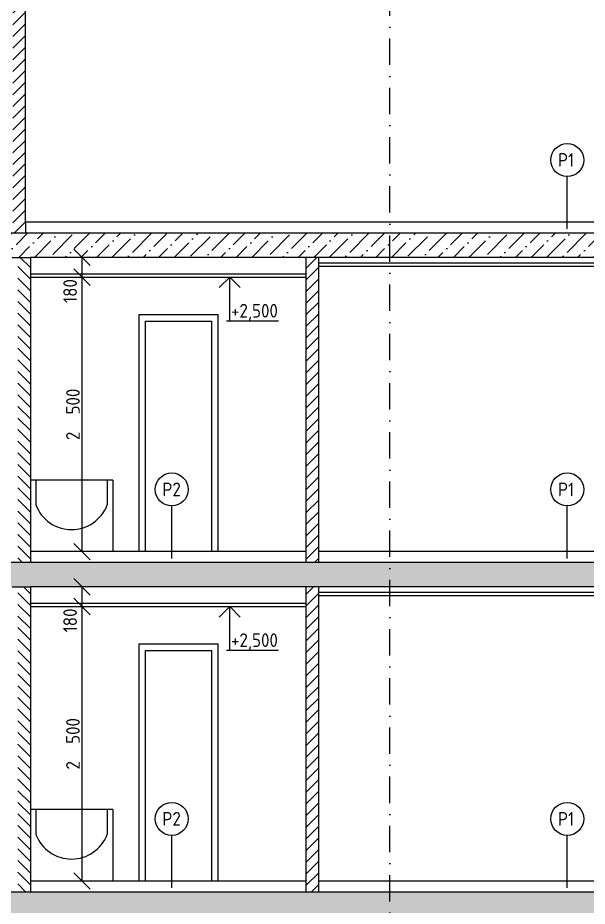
# Model space of a CAD drawing. Extents: x 3792242 to 5145247, y -1546315 to -1031918.
# Drawn here: x 3941164 to 3946353, y -1532873 to -1524782 of the extents above; entities that cross this region are included whole.
import ezdxf

# ---------------------------------------------------------------- set-up
doc = ezdxf.new("R2010")
doc.units = 0
doc.header["$MEASUREMENT"] = 0
doc.linetypes.add('BODKOCIARKOVANA_3', pattern=[5.6, 3, -1.3, 0, -1.3])
doc.layers.get('0').update_dxf_attribs({"linetype": 'CONTINUOUS'})
doc.layers.get('Defpoints').update_dxf_attribs({"color": 61, "linetype": 'CONTINUOUS'})
for name, color, linetype in [('DVERE', 45, 'CONTINUOUS'), ('KÓTY', 4, 'CONTINUOUS'), ('MÚRY', 1, 'CONTINUOUS'), ('OKNÁ', 143, 'CONTINUOUS'), ('osi', 253, 'CONTINUOUS'), ('TENKÁ', 7, 'CONTINUOUS'), ('ZARIADOVACIE', 144, 'CONTINUOUS'), ('ŠRAFY', 82, 'CONTINUOUS'), ('šrafy-múry', 8, 'CONTINUOUS')]:
    doc.layers.add(name, color=color, linetype=linetype)
doc.styles.add('STYLE1', font='isocp.shx')
doc.dimstyles.new('STANDARD-50', dxfattribs={"dimtxt": 125, "dimasz": 150, "dimexe": 10, "dimexo": 200, "dimgap": 20, "dimtad": 1, "dimdsep": 46, "dimlunit": 6, "dimtxsty": 'STYLE1', "dimblk1": 'OBLIQUE', "dimblk2": 'OBLIQUE', "dimsah": 1, "dimcen": 2.5, "dimse1": 1, "dimse2": 1, "dimadec": 0, "dimazin": 0, "dimtfac": 1, "dimtmove": 1, "dimatfit": 3, "dimldrblk": 'OBLIQUE', "dimfxl": 1, "dimtolj": 1, "dimtzin": 0, "dimarcsym": 0})
pattern_1 = [(45, (583922, 6000), (-53.0330086, 53.0330086), [])]
pattern_2 = [(45, (0, 6000), (53.0330086, 194.4543648), [250, -50, 0, -50])]

# ---------------------------------------------------------------- blocks, each defined once
blk = doc.blocks.new('_OBLIQUE')
at = {"color": 0, "linetype": 'ByBlock'}
blk.add_line((-0.5, -0.5), (0.5, 0.5), dxfattribs=at)
blk = doc.blocks.new('*D32089')
at = {"layer": 'Defpoints', "color": 0}
for p in [(3941497.5, -1530143.8), (3941749.5, -1530143.8), (3941497.5, -1532643.8)]:
    blk.add_point(p, dxfattribs=at)
at = {"layer": 'KÓTY', "color": 0, "lineweight": -2, "ltscale": 0.25}
blk.add_line((3941749.5, -1532643.8), (3941749.5, -1530143.8), dxfattribs=at)
at = {"layer": 'KÓTY', "color": 0, "linetype": 'ByBlock', "lineweight": -2, "xscale": 150, "yscale": 150, "zscale": 150}
for p, rotation in [((3941749.5, -1530143.8), 90), ((3941749.5, -1532643.8), 270)]:
    blk.add_blockref('_OBLIQUE', p, dxfattribs=dict(at, rotation=rotation))
at = {"layer": 'KÓTY', "color": 0, "insert": (3941667, -1531393.8), "char_height": 125, "attachment_point": 5, "rotation": 90, "style": 'STYLE1'}
blk.add_mtext('\\A1;2ﾠ500', dxfattribs=at)
blk = doc.blocks.new('*D32090')
at = {"layer": 'Defpoints', "color": 0}
for p in [(3941749.5, -1529963.8), (3941749.5, -1529963.8), (3941749.5, -1530143.8)]:
    blk.add_point(p, dxfattribs=at)
at = {"layer": 'KÓTY', "color": 0, "lineweight": -2, "ltscale": 0.25}
blk.add_line((3941749.5, -1530143.8), (3941749.5, -1529963.8), dxfattribs=at)
at = {"layer": 'KÓTY', "color": 0, "linetype": 'ByBlock', "lineweight": -2, "xscale": 150, "yscale": 150, "zscale": 150}
for p, rotation in [((3941749.5, -1529963.8), 90), ((3941749.5, -1530143.8), 270)]:
    blk.add_blockref('_OBLIQUE', p, dxfattribs=dict(at, rotation=rotation))
at = {"layer": 'KÓTY', "color": 0, "insert": (3941641, -1530270.5), "char_height": 125, "attachment_point": 5, "rotation": 90, "style": 'STYLE1'}
blk.add_mtext('\\A1;180', dxfattribs=at)
blk = doc.blocks.new('*D32091')
at = {"layer": 'Defpoints', "color": 0}
for p in [(3941497.5, -1527143.8), (3941749.5, -1527143.8), (3941497.5, -1529643.8)]:
    blk.add_point(p, dxfattribs=at)
at = {"layer": 'KÓTY', "color": 0, "lineweight": -2, "ltscale": 0.25}
blk.add_line((3941749.5, -1529643.8), (3941749.5, -1527143.8), dxfattribs=at)
at = {"layer": 'KÓTY', "color": 0, "linetype": 'ByBlock', "lineweight": -2, "xscale": 150, "yscale": 150, "zscale": 150}
for p, rotation in [((3941749.5, -1527143.8), 90), ((3941749.5, -1529643.8), 270)]:
    blk.add_blockref('_OBLIQUE', p, dxfattribs=dict(at, rotation=rotation))
at = {"layer": 'KÓTY', "color": 0, "insert": (3941667, -1528393.8), "char_height": 125, "attachment_point": 5, "rotation": 90, "style": 'STYLE1'}
blk.add_mtext('\\A1;2ﾠ500', dxfattribs=at)
blk = doc.blocks.new('*D32092')
at = {"layer": 'Defpoints', "color": 0}
for p in [(3941749.5, -1526963.8), (3941749.5, -1526963.8), (3941749.5, -1527143.8)]:
    blk.add_point(p, dxfattribs=at)
at = {"layer": 'KÓTY', "color": 0, "lineweight": -2, "ltscale": 0.25}
blk.add_line((3941749.5, -1527143.8), (3941749.5, -1526963.8), dxfattribs=at)
at = {"layer": 'KÓTY', "color": 0, "linetype": 'ByBlock', "lineweight": -2, "xscale": 150, "yscale": 150, "zscale": 150}
for p, rotation in [((3941749.5, -1526963.8), 90), ((3941749.5, -1527143.8), 270)]:
    blk.add_blockref('_OBLIQUE', p, dxfattribs=dict(at, rotation=rotation))
at = {"layer": 'KÓTY', "color": 0, "insert": (3941641, -1527270.5), "char_height": 125, "attachment_point": 5, "rotation": 90, "style": 'STYLE1'}
blk.add_mtext('\\A1;180', dxfattribs=at)

msp = doc.modelspace()

# ---------------------------------------------------------------- hatches: boundary and pattern name
at = {"layer": 'ŠRAFY', "ltscale": 0.25}
h = msp.add_hatch(dxfattribs=at)
h.set_pattern_fill('ANSI31', color=256, scale=600, style=0)
h.set_pattern_definition([(45, (584337.5, 6000), (-53.0330086, 53.0330086), [])])
h.paths.add_polyline_path([(3941234, -1526743.77), (3941234, -1526643.77), (3941234, -1523913.77), (3941119, -1523913.77), (3941119, -1526643.77), (3941119, -1526743.77)])
h = msp.add_hatch(dxfattribs=at)
h.set_pattern_fill('ANSI31', color=256, scale=600, angle=90, style=0)
h.set_pattern_definition([(135, (-2904913.184, 222662.926), (-53.0330086, -53.0330086), [])])
h.paths.add_polyline_path([(3941164, -1529743.77), (3941164, -1529643.77), (3941164, -1526963.77), (3941279, -1526963.77), (3941279, -1529643.77), (3941279, -1529743.77)])
h = msp.add_hatch(dxfattribs=at)
h.set_pattern_fill('ANSI31', color=256, scale=600, style=0)
h.set_pattern_definition(pattern_1)
h.paths.add_polyline_path([(3943789, -1529743.77), (3943789, -1529643.77), (3943789, -1526963.77), (3943904, -1526963.77), (3943904, -1529643.77), (3943904, -1529743.77)])
h = msp.add_hatch(dxfattribs=at)
h.set_pattern_fill('ANSI31', color=256, scale=600, angle=90, style=0)
h.set_pattern_definition([(135, (-2904913.184, 222662.926), (-53.0330086, -53.0330086), [])])
h.paths.add_polyline_path([(3941164, -1532743.77), (3941164, -1532643.77), (3941164, -1529963.77), (3941279, -1529963.77), (3941279, -1532643.77), (3941279, -1532743.77)])
h = msp.add_hatch(dxfattribs=at)
h.set_pattern_fill('ANSI31', color=256, scale=600, style=0)
h.set_pattern_definition(pattern_1)
h.paths.add_polyline_path([(3943789, -1532743.77), (3943789, -1532643.77), (3943789, -1529963.77), (3943904, -1529963.77), (3943904, -1532643.77), (3943904, -1532743.77)])
at = {"layer": 'šrafy-múry'}
h = msp.add_hatch(dxfattribs=at)
h.set_pattern_fill('ANSI36', color=253, scale=800, angle=360)
h.set_pattern_definition(pattern_2)
h.paths.add_polyline_path([(3936119, -1527213.77), (3936119, -1526963.77), (3939284, -1526963.77), (3939399, -1526963.77), (3941114, -1526963.77), (3941279, -1526963.77), (3943789, -1526963.77), (3943904, -1526963.77), (3947839, -1526963.77), (3947899, -1526963.77), (3947899, -1526743.77), (3935779, -1526743.77), (3935779, -1527213.77)])
h = msp.add_hatch(dxfattribs=at)
h.set_pattern_fill('ANSI36', color=253, scale=800, angle=360)
h.set_pattern_definition(pattern_2)
h.paths.add_polyline_path([(3936119, -1530213.77), (3936119, -1529963.77), (3939284, -1529963.77), (3939399, -1529963.77), (3941114, -1529963.77), (3941164, -1529963.77), (3941279, -1529963.77), (3941349, -1529963.77), (3943534, -1529963.77), (3943789, -1529963.77), (3943904, -1529963.77), (3949039, -1529963.77), (3949339, -1529963.77), (3949419, -1529963.77), (3949579, -1529963.77), (3950929, -1529963.77), (3950929, -1529793.77), (3950909, -1529793.77), (3950859, -1529793.77), (3949419, -1529793.77), (3949349, -1529793.77), (3949339, -1529793.77), (3949339, -1529743.77), (3943904, -1529743.77), (3943789, -1529743.77), (3941279, -1529743.77), (3941164, -1529743.77), (3941114, -1529743.77), (3939399, -1529743.77), (3939284, -1529743.77), (3936119, -1529743.77), (3935779, -1529743.77), (3935779, -1530213.77)])
h = msp.add_hatch(dxfattribs=at)
h.set_pattern_fill('ANSI36', color=253, scale=800, angle=360)
h.set_pattern_definition([(45, (0, 3000), (53.0330086, 194.4543648), [250, -50, 0, -50])])
h.paths.add_polyline_path([(3936119, -1533213.77), (3936119, -1532963.77), (3939284, -1532963.77), (3939399, -1532963.77), (3941114, -1532963.77), (3941164, -1532963.77), (3941279, -1532963.77), (3941349, -1532963.77), (3943534, -1532963.77), (3943789, -1532963.77), (3943904, -1532963.77), (3949039, -1532963.77), (3949339, -1532963.77), (3949419, -1532963.77), (3949579, -1532963.77), (3950929, -1532963.77), (3950929, -1532793.77), (3950909, -1532793.77), (3950859, -1532793.77), (3949419, -1532793.77), (3949349, -1532793.77), (3949339, -1532793.77), (3949339, -1532743.77), (3943904, -1532743.77), (3943789, -1532743.77), (3941279, -1532743.77), (3941164, -1532743.77), (3941114, -1532743.77), (3939399, -1532743.77), (3939284, -1532743.77), (3936119, -1532743.77), (3935779, -1532743.77), (3935779, -1533213.77)])

# ---------------------------------------------------------------- linework, layer by layer
at = {"layer": 'DVERE'}
for p, q in [((3942269, -1529643.77), (3942269, -1527483.77)), ((3942269, -1527483.77), (3942989, -1527483.77)), ((3942989, -1529643.77), (3942989, -1527483.77)), ((3942329, -1529643.77), (3942329, -1527543.77)), ((3942329, -1527543.77), (3942929, -1527543.77)), ((3942929, -1527543.77), (3942929, -1529643.77)), ((3942269, -1532643.77), (3942269, -1530483.77)), ((3942269, -1530483.77), (3942989, -1530483.77)), ((3942989, -1532643.77), (3942989, -1530483.77)), ((3942329, -1532643.77), (3942329, -1530543.77)), ((3942329, -1530543.77), (3942929, -1530543.77)), ((3942929, -1530543.77), (3942929, -1532643.77))]:
    msp.add_line(p, q, dxfattribs=at)
at = {"layer": 'MÚRY'}
for p, q in [((3941234, -1526643.77), (3941234, -1523913.77)), ((3947979, -1526643.77), (3941234, -1526643.77)), ((3943789, -1526963.77), (3941279, -1526963.77)), ((3941279, -1526963.77), (3941279, -1529643.77)), ((3943789, -1526963.77), (3943789, -1529643.77)), ((3947839, -1526963.77), (3943904, -1526963.77)), ((3943904, -1526963.77), (3943904, -1529643.77)), ((3943789, -1529643.77), (3941279, -1529643.77)), ((3949419, -1529643.77), (3943904, -1529643.77)), ((3943789, -1529963.77), (3941279, -1529963.77)), ((3941279, -1529963.77), (3941279, -1532643.77)), ((3943534, -1529963.77), (3941349, -1529963.77)), ((3943789, -1529963.77), (3943789, -1532643.77)), ((3949039, -1529963.77), (3943904, -1529963.77)), ((3943904, -1529963.77), (3943904, -1532643.77)), ((3943789, -1532643.77), (3941279, -1532643.77)), ((3949419, -1532643.77), (3943904, -1532643.77))]:
    msp.add_line(p, q, dxfattribs=at)
at = {"layer": 'OKNÁ', "ltscale": 0.25}
for p, q in [((3946171, -1526705.338), (3946171, -1526227.662)), ((3942566.5, -1529705.338), (3942566.5, -1529227.662)), ((3946171, -1529705.338), (3946171, -1529227.662)), ((3942566.5, -1532705.338), (3942566.5, -1532227.662)), ((3946171, -1532705.338), (3946171, -1532227.662))]:
    msp.add_line(p, q, dxfattribs=at)
for centre in [(3946171, -1526077.662), (3942566.5, -1529077.662), (3946171, -1529077.662), (3942566.5, -1532077.662), (3946171, -1532077.662)]:
    msp.add_circle(centre, 150, dxfattribs=at)
at = {"layer": 'osi', "linetype": 'BODKOCIARKOVANA_3', "ltscale": 80}
msp.add_line((3944554, -1542239.5), (3944554, -1519829.5), dxfattribs=at)
at = {"layer": 'TENKÁ'}
for p, q in [((3941234, -1526643.77), (3941234, -1526743.77)), ((3949339, -1526743.77), (3935739, -1526743.77)), ((3941114, -1526963.77), (3941279, -1526963.77)), ((3943904, -1526963.77), (3943789, -1526963.77)), ((3943904, -1527013.77), (3947839, -1527013.77)), ((3943904, -1527043.77), (3947839, -1527043.77)), ((3941279, -1527113.77), (3943789, -1527113.77)), ((3941279, -1527143.77), (3943789, -1527143.77)), ((3941279, -1529643.77), (3941279, -1529743.77)), ((3943789, -1529643.77), (3943789, -1529743.77)), ((3943904, -1529643.77), (3943904, -1529743.77)), ((3949339, -1529743.77), (3935739, -1529743.77)), ((3941114, -1529963.77), (3941279, -1529963.77)), ((3943904, -1529963.77), (3943789, -1529963.77)), ((3943904, -1530013.77), (3949039, -1530013.77)), ((3943904, -1530043.77), (3949039, -1530043.77)), ((3941279, -1530113.77), (3943789, -1530113.77)), ((3941279, -1530143.77), (3943789, -1530143.77)), ((3941279, -1532643.77), (3941279, -1532743.77)), ((3943789, -1532643.77), (3943789, -1532743.77)), ((3943904, -1532643.77), (3943904, -1532743.77)), ((3949339, -1532743.77), (3935739, -1532743.77))]:
    msp.add_line(p, q, dxfattribs=at)
at = {"layer": 'TENKÁ', "linetype": 'ByBlock', "ltscale": 0.25}
for p, q in [((3943095.5, -1527143.77), (3943000.041, -1527239.23)), ((3943095.5, -1527143.77), (3943190.959, -1527239.23)), ((3943095.5, -1527543.77), (3943095.5, -1527143.77)), ((3943539.805, -1527543.77), (3943065.906, -1527543.77)), ((3943095.5, -1530143.77), (3943000.041, -1530239.23)), ((3943095.5, -1530143.77), (3943190.959, -1530239.23)), ((3943095.5, -1530543.77), (3943095.5, -1530143.77)), ((3943539.805, -1530543.77), (3943065.906, -1530543.77))]:
    msp.add_line(p, q, dxfattribs=at)
at = {"layer": 'ZARIADOVACIE', "ltscale": 0.25}
for p, q in [((3942029, -1528993.77), (3941279, -1528993.77)), ((3941329, -1528993.77), (3941329, -1529218.77)), ((3941979, -1528993.77), (3941979, -1529218.77)), ((3942029, -1528993.77), (3942029, -1529643.77)), ((3942029, -1531993.77), (3941279, -1531993.77)), ((3941329, -1531993.77), (3941329, -1532218.77)), ((3941979, -1531993.77), (3941979, -1532218.77)), ((3942029, -1531993.77), (3942029, -1532643.77))]:
    msp.add_line(p, q, dxfattribs=at)
for centre in [(3941654, -1529096.548), (3941654, -1532096.548)]:
    msp.add_arc(centre, 347.222, 200.6096929, 339.3903071, dxfattribs=at)

# ---------------------------------------------------------------- texts
at = {"layer": 'TENKÁ', "ltscale": 0.25, "style": 'STYLE1'}
for s, p in [('P1', (3946085.196, -1526139.84)), ('+2,500', (3943107.343, -1527512.444)), ('P2', (3942480.696, -1529139.84)), ('P1', (3946085.196, -1529139.84)), ('+2,500', (3943107.343, -1530512.444)), ('P2', (3942480.696, -1532139.84)), ('P1', (3946085.196, -1532139.84))]:
    msp.add_text(s, height=125, dxfattribs=at).set_placement(p)

# ---------------------------------------------------------------- dimensions: what is measured, and where the dimension line sits
at = {"layer": 'KÓTY', "ltscale": 0.25}
for base, p1, p2, picture, middle in [((3941749.5, -1526963.77), (3941749.5, -1527143.77), (3941749.5, -1526963.77), '*D32092', (3941723.5, -1527270.5)), ((3941749.5, -1529963.77), (3941749.5, -1530143.77), (3941749.5, -1529963.77), '*D32090', (3941723.5, -1530270.5))]:
    dim = msp.add_linear_dim(base=base, p1=p1, p2=p2, angle=90, dimstyle='STANDARD-50', override={"dimtxsty": 'STYLE1', "dimldrblk": 'OBLIQUE'}, dxfattribs=at)
    dim.commit()
    dim.dimension.update_dxf_attribs({"geometry": picture, "text_midpoint": middle, "dimtype": 160})
for base, p1, p2, picture, middle in [((3941749.5, -1527143.77), (3941497.5, -1529643.77), (3941497.5, -1527143.77), '*D32091', (3941666.957, -1528393.77)), ((3941749.5, -1530143.77), (3941497.5, -1532643.77), (3941497.5, -1530143.77), '*D32089', (3941666.957, -1531393.77))]:
    dim = msp.add_linear_dim(base=base, p1=p1, p2=p2, angle=90, dimstyle='STANDARD-50', override={"dimtxsty": 'STYLE1', "dimldrblk": 'OBLIQUE'}, dxfattribs=at)
    dim.commit()
    dim.dimension.update_dxf_attribs({"geometry": picture, "text_midpoint": middle})

doc.saveas('drawing.dxf')
